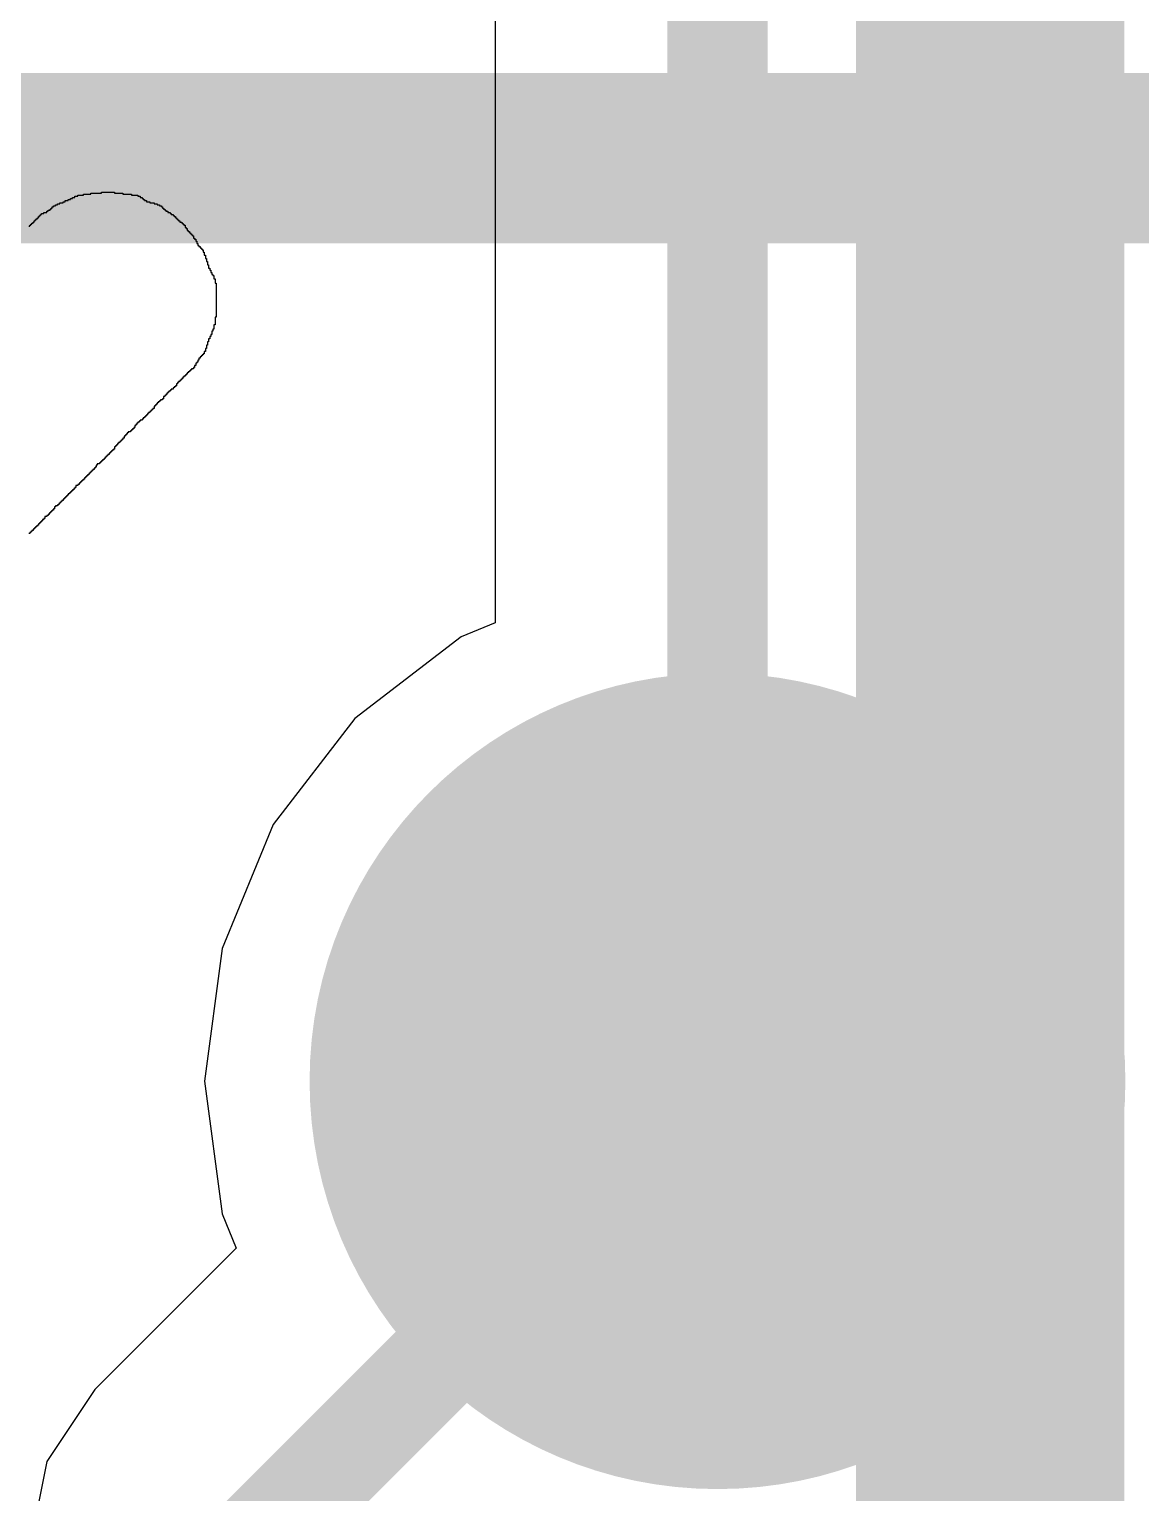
# Model space of a CAD drawing. Header units: millimetres. Extents: x 9.6 to 105, y 7.6 to 66.9.
# Drawn here: x 50.866 to 52.523, y 22.776 to 24.957 of the extents above; entities that cross this region are included whole.
import ezdxf

# ---------------------------------------------------------------- set-up
doc = ezdxf.new("R2010")
doc.units = ezdxf.units.MM
for name, color, linetype in [('BottomLayer', 5, 'Continuous'), ('BottomOverlay', 54, 'Continuous'), ('BottomPaste', 16, 'Continuous'), ('BottomSolder', 6, 'Continuous'), ('TopLayer', 1, 'Continuous'), ('TopOverlay', 2, 'Continuous')]:
    doc.layers.add(name, color=color, linetype=linetype)

msp = doc.modelspace()

# ---------------------------------------------------------------- hatches: boundary and pattern name
at = {"layer": 'BottomLayer'}
h = msp.add_hatch(color=5, dxfattribs=at)
edge = h.paths.add_edge_path()
edge.add_arc((51.8922, 23.3895), 0.508, 0, 360)
at = {"layer": 'BottomPaste'}
h = msp.add_hatch(color=16, dxfattribs=at)
edge = h.paths.add_edge_path()
edge.add_arc((51.8922, 23.3895), 0.458, 0, 360)
at = {"layer": 'BottomSolder'}
h = msp.add_hatch(color=6, dxfattribs=at)
edge = h.paths.add_edge_path()
edge.add_arc((51.8922, 23.3895), 0.608, 0, 360)

# ---------------------------------------------------------------- linework, layer by layer
at = {"layer": 'BottomLayer'}
for p, q in [((51.5608, 25.7302), (51.5608, 24.0727)), ((51.5608, 24.0727), (51.5099, 24.0516)), ((51.5099, 24.0516), (51.3516, 23.9301)), ((51.3516, 23.9301), (51.2301, 23.7718)), ((51.2301, 23.7718), (51.1537, 23.5874)), ((51.1537, 23.5874), (51.1277, 23.3895)), ((51.1277, 23.3895), (51.1537, 23.1916)), ((51.1537, 23.1916), (51.1748, 23.1407)), ((51.1748, 23.1407), (50.9642, 22.9301)), ((50.9642, 22.9301), (50.8924, 22.8226)), ((50.8924, 22.8226), (50.8672, 22.6958))]:
    msp.add_line(p, q, dxfattribs=at)
at = {"layer": 'BottomLayer', "const_width": 0.15}
for points in [[(51.8922, 23.3895), (51.8922, 25.7302)], [(51.1985, 22.6958), (51.8922, 23.3895)]]:
    msp.add_lwpolyline(points, dxfattribs=at)
at = {"layer": 'BottomLayer', "const_width": 0.075}
msp.add_lwpolyline([(51.8547, 23.3895, 1), (51.9297, 23.3895, 1)], format="xyb", close=True, dxfattribs=at)
msp.add_lwpolyline([(51.8547, 23.3895, 1), (51.9297, 23.3895, 1)], format="xyb", close=True, dxfattribs=at)
at = {"layer": 'BottomOverlay', "const_width": 0.254}
msp.add_lwpolyline([(45.085, 24.765), (56.769, 24.765)], dxfattribs=at)
at = {"layer": 'TopLayer', "const_width": 0.4}
msp.add_lwpolyline([(52.2985, 21.9456), (52.2985, 31.525)], dxfattribs=at)
at = {"layer": 'TopOverlay'}
for p, q in [((50.9581, 24.7114), (50.9581, 24.713)), ((50.9581, 24.713), (50.9597, 24.713)), ((50.9597, 24.713), (50.9613, 24.713)), ((50.9613, 24.713), (50.9629, 24.713)), ((50.9629, 24.713), (50.9645, 24.713)), ((50.9645, 24.713), (50.9661, 24.713)), ((50.9661, 24.713), (50.9677, 24.713)), ((50.9677, 24.713), (50.9693, 24.713)), ((50.9693, 24.713), (50.9709, 24.713)), ((50.9709, 24.713), (50.9725, 24.713)), ((50.9725, 24.713), (50.9741, 24.713)), ((50.9741, 24.713), (50.9741, 24.7146)), ((50.9741, 24.7146), (50.9757, 24.7146)), ((50.9757, 24.7146), (50.9773, 24.7146)), ((50.9773, 24.7146), (50.9789, 24.7146)), ((50.9789, 24.7146), (50.9805, 24.7146)), ((50.9805, 24.7146), (50.9821, 24.7146)), ((50.9821, 24.7146), (50.9837, 24.7146)), ((50.9837, 24.7146), (50.9853, 24.7146)), ((50.9853, 24.7146), (50.9869, 24.7146)), ((50.9869, 24.7146), (50.9885, 24.7146)), ((50.9885, 24.7146), (50.9901, 24.7146)), ((50.9901, 24.7146), (50.9917, 24.7146)), ((50.9917, 24.7146), (50.9933, 24.7146)), ((50.9933, 24.7146), (50.9933, 24.713)), ((50.9933, 24.713), (50.9948, 24.713)), ((50.9948, 24.713), (50.9964, 24.713)), ((50.9964, 24.713), (50.998, 24.713)), ((50.998, 24.713), (50.9996, 24.713)), ((50.9996, 24.713), (51.0012, 24.713)), ((51.0012, 24.713), (51.0028, 24.713)), ((51.0028, 24.713), (51.0044, 24.713)), ((51.0044, 24.713), (51.006, 24.713)), ((51.006, 24.713), (51.006, 24.7114)), ((50.8991, 24.6891), (50.8991, 24.6907)), ((50.8991, 24.6907), (50.9007, 24.6907)), ((50.9007, 24.6907), (50.9007, 24.6923)), ((50.9007, 24.6923), (50.9023, 24.6923)), ((50.9023, 24.6923), (50.9023, 24.6939)), ((50.9023, 24.6939), (50.9039, 24.6939)), ((50.9039, 24.6939), (50.9055, 24.6939)), ((50.9055, 24.6939), (50.9055, 24.6954)), ((50.9055, 24.6954), (50.9071, 24.6954)), ((50.9071, 24.6954), (50.9087, 24.6954)), ((50.9087, 24.6954), (50.9087, 24.697)), ((50.9087, 24.697), (50.9103, 24.697)), ((50.9103, 24.697), (50.9119, 24.697)), ((50.9119, 24.697), (50.9119, 24.6986)), ((50.9119, 24.6986), (50.9135, 24.6986)), ((50.9135, 24.6986), (50.9151, 24.6986)), ((50.9151, 24.6986), (50.9167, 24.6986)), ((50.9167, 24.6986), (50.9167, 24.7002)), ((50.9167, 24.7002), (50.9182, 24.7002)), ((50.9182, 24.7002), (50.9198, 24.7002)), ((50.9198, 24.7002), (50.9198, 24.7018)), ((50.9198, 24.7018), (50.9214, 24.7018)), ((50.9214, 24.7018), (50.923, 24.7018)), ((50.923, 24.7018), (50.9246, 24.7018)), ((50.9246, 24.7018), (50.9246, 24.7034)), ((50.9246, 24.7034), (50.9262, 24.7034)), ((50.9262, 24.7034), (50.9278, 24.7034)), ((50.9278, 24.7034), (50.9278, 24.705)), ((50.9278, 24.705), (50.9294, 24.705)), ((50.9294, 24.705), (50.931, 24.705)), ((50.931, 24.705), (50.931, 24.7066)), ((50.931, 24.7066), (50.9326, 24.7066)), ((50.9326, 24.7066), (50.9342, 24.7066)), ((50.9342, 24.7066), (50.9342, 24.7082)), ((50.9342, 24.7082), (50.9358, 24.7082)), ((50.9358, 24.7082), (50.9374, 24.7082)), ((50.9374, 24.7082), (50.939, 24.7082)), ((50.939, 24.7082), (50.939, 24.7098)), ((50.939, 24.7098), (50.9406, 24.7098)), ((50.9406, 24.7098), (50.9422, 24.7098)), ((50.9422, 24.7098), (50.9438, 24.7098)), ((50.9438, 24.7098), (50.9454, 24.7098)), ((50.9454, 24.7098), (50.947, 24.7098)), ((50.947, 24.7098), (50.947, 24.7114)), ((50.947, 24.7114), (50.9486, 24.7114)), ((50.9486, 24.7114), (50.9502, 24.7114)), ((50.9502, 24.7114), (50.9518, 24.7114)), ((50.9518, 24.7114), (50.9534, 24.7114)), ((50.9534, 24.7114), (50.955, 24.7114)), ((50.955, 24.7114), (50.9565, 24.7114)), ((50.9565, 24.7114), (50.9581, 24.7114)), ((51.006, 24.7114), (51.0076, 24.7114)), ((51.0076, 24.7114), (51.0092, 24.7114)), ((51.0092, 24.7114), (51.0108, 24.7114)), ((51.0108, 24.7114), (51.0124, 24.7114)), ((51.0124, 24.7114), (51.014, 24.7114)), ((51.014, 24.7114), (51.0156, 24.7114)), ((51.0156, 24.7114), (51.0172, 24.7114)), ((51.0172, 24.7114), (51.0188, 24.7114)), ((51.0188, 24.7114), (51.0188, 24.7098)), ((51.0188, 24.7098), (51.0204, 24.7098)), ((51.0204, 24.7098), (51.022, 24.7098)), ((51.022, 24.7098), (51.0236, 24.7098)), ((51.0236, 24.7098), (51.0252, 24.7098)), ((51.0252, 24.7098), (51.0268, 24.7098)), ((51.0268, 24.7098), (51.0284, 24.7098)), ((51.0284, 24.7098), (51.0284, 24.7082)), ((51.0284, 24.7082), (51.03, 24.7082)), ((51.03, 24.7082), (51.0316, 24.7082)), ((51.0316, 24.7082), (51.0316, 24.7066)), ((51.0316, 24.7066), (51.0331, 24.7066)), ((51.0331, 24.7066), (51.0347, 24.7066)), ((51.0347, 24.7066), (51.0347, 24.705)), ((51.0347, 24.705), (51.0363, 24.705)), ((51.0363, 24.705), (51.0363, 24.7034)), ((51.0363, 24.7034), (51.0379, 24.7034)), ((51.0379, 24.7034), (51.0379, 24.7018)), ((51.0379, 24.7018), (51.0395, 24.7018)), ((51.0395, 24.7018), (51.0411, 24.7018)), ((51.0411, 24.7018), (51.0411, 24.7002)), ((51.0411, 24.7002), (51.0427, 24.7002)), ((51.0427, 24.7002), (51.0443, 24.7002)), ((51.0443, 24.7002), (51.0459, 24.7002)), ((51.0459, 24.7002), (51.0459, 24.6986)), ((51.0459, 24.6986), (51.0475, 24.6986)), ((51.0475, 24.6986), (51.0491, 24.6986)), ((51.0491, 24.6986), (51.0507, 24.6986)), ((51.0507, 24.6986), (51.0523, 24.6986)), ((51.0523, 24.6986), (51.0523, 24.697)), ((51.0523, 24.697), (51.0539, 24.697)), ((51.0539, 24.697), (51.0555, 24.697)), ((51.0555, 24.697), (51.0571, 24.697)), ((51.0571, 24.697), (51.0571, 24.6954)), ((51.0571, 24.6954), (51.0587, 24.6954)), ((51.0587, 24.6954), (51.0603, 24.6954)), ((51.0603, 24.6954), (51.0603, 24.6939)), ((51.0603, 24.6939), (51.0619, 24.6939)), ((51.0619, 24.6939), (51.0635, 24.6939)), ((51.0635, 24.6939), (51.0635, 24.6923)), ((51.0635, 24.6923), (51.0651, 24.6923)), ((51.0651, 24.6923), (51.0651, 24.6907)), ((51.0651, 24.6907), (51.0667, 24.6907)), ((51.0667, 24.6907), (51.0667, 24.6891)), ((50.872, 24.6683), (50.872, 24.6699)), ((50.872, 24.6699), (50.8736, 24.6699)), ((50.8736, 24.6699), (50.8736, 24.6715)), ((50.8736, 24.6715), (50.8752, 24.6715)), ((50.8752, 24.6715), (50.8752, 24.6731)), ((50.8752, 24.6731), (50.8768, 24.6731)), ((50.8768, 24.6731), (50.8768, 24.6747)), ((50.8768, 24.6747), (50.8784, 24.6747)), ((50.8784, 24.6747), (50.8784, 24.6763)), ((50.8784, 24.6763), (50.8799, 24.6763)), ((50.8799, 24.6763), (50.8799, 24.6779)), ((50.8799, 24.6779), (50.8815, 24.6779)), ((50.8815, 24.6779), (50.8815, 24.6795)), ((50.8815, 24.6795), (50.8831, 24.6795)), ((50.8831, 24.6795), (50.8831, 24.6811)), ((50.8831, 24.6811), (50.8847, 24.6811)), ((50.8847, 24.6811), (50.8847, 24.6827)), ((50.8847, 24.6827), (50.8863, 24.6827)), ((50.8863, 24.6827), (50.8879, 24.6827)), ((50.8879, 24.6827), (50.8879, 24.6843)), ((50.8879, 24.6843), (50.8895, 24.6843)), ((50.8895, 24.6843), (50.8911, 24.6843)), ((50.8911, 24.6843), (50.8927, 24.6843)), ((50.8927, 24.6843), (50.8927, 24.6859)), ((50.8927, 24.6859), (50.8943, 24.6859)), ((50.8943, 24.6859), (50.8943, 24.6875)), ((50.8943, 24.6875), (50.8959, 24.6875)), ((50.8959, 24.6875), (50.8975, 24.6875)), ((50.8975, 24.6875), (50.8975, 24.6891)), ((50.8975, 24.6891), (50.8991, 24.6891)), ((51.0667, 24.6891), (51.0683, 24.6891)), ((51.0683, 24.6891), (51.0683, 24.6875)), ((51.0683, 24.6875), (51.0699, 24.6875)), ((51.0699, 24.6875), (51.0699, 24.6859)), ((51.0699, 24.6859), (51.0715, 24.6859)), ((51.0715, 24.6859), (51.073, 24.6859)), ((51.073, 24.6859), (51.073, 24.6843)), ((51.073, 24.6843), (51.0746, 24.6843)), ((51.0746, 24.6843), (51.0762, 24.6843)), ((51.0762, 24.6843), (51.0762, 24.6827)), ((51.0762, 24.6827), (51.0778, 24.6827)), ((51.0778, 24.6827), (51.0778, 24.6811)), ((51.0778, 24.6811), (51.0794, 24.6811)), ((51.0794, 24.6811), (51.081, 24.6811)), ((51.081, 24.6811), (51.081, 24.6795)), ((51.081, 24.6795), (51.0826, 24.6795)), ((51.0826, 24.6795), (51.0826, 24.6779)), ((51.0826, 24.6779), (51.0842, 24.6779)), ((51.0842, 24.6779), (51.0842, 24.6763)), ((51.0842, 24.6763), (51.0858, 24.6763)), ((51.0858, 24.6763), (51.0858, 24.6747)), ((51.0858, 24.6747), (51.0874, 24.6747)), ((51.0874, 24.6747), (51.0874, 24.6731)), ((51.0874, 24.6731), (51.089, 24.6731)), ((51.089, 24.6731), (51.089, 24.6715)), ((51.089, 24.6715), (51.0906, 24.6715)), ((51.0906, 24.6715), (51.0906, 24.6699)), ((51.0906, 24.6699), (51.0922, 24.6699)), ((51.0922, 24.6699), (51.0938, 24.6699)), ((51.0938, 24.6699), (51.0938, 24.6683)), ((50.8656, 24.6635), (50.8672, 24.6635)), ((50.8672, 24.6635), (50.8672, 24.6651)), ((50.8672, 24.6651), (50.8688, 24.6651)), ((50.8688, 24.6651), (50.8688, 24.6667)), ((50.8688, 24.6667), (50.8704, 24.6667)), ((50.8704, 24.6667), (50.8704, 24.6683)), ((50.8704, 24.6683), (50.872, 24.6683)), ((51.0938, 24.6683), (51.0954, 24.6683)), ((51.0954, 24.6683), (51.0954, 24.6667)), ((51.0954, 24.6667), (51.097, 24.6667)), ((51.097, 24.6667), (51.097, 24.6651)), ((51.097, 24.6651), (51.0986, 24.6651)), ((51.0986, 24.6651), (51.0986, 24.6619)), ((51.0986, 24.6619), (51.1002, 24.6619)), ((51.1002, 24.6619), (51.1002, 24.6603)), ((51.1002, 24.6603), (51.1018, 24.6603)), ((51.1018, 24.6603), (51.1018, 24.6571)), ((51.1018, 24.6571), (51.1034, 24.6571)), ((51.1034, 24.6571), (51.1034, 24.6556)), ((51.1034, 24.6556), (51.105, 24.6556)), ((51.105, 24.6556), (51.105, 24.654)), ((51.105, 24.654), (51.1066, 24.654)), ((51.1066, 24.654), (51.1066, 24.6524)), ((51.1066, 24.6524), (51.1082, 24.6524)), ((51.1082, 24.6524), (51.1082, 24.6508)), ((51.1082, 24.6508), (51.1098, 24.6508)), ((51.1098, 24.6508), (51.1098, 24.6492)), ((51.1098, 24.6492), (51.1113, 24.6492)), ((51.1113, 24.6492), (51.1113, 24.646)), ((51.1113, 24.646), (51.1129, 24.646)), ((51.1129, 24.646), (51.1129, 24.6444)), ((51.1129, 24.6444), (51.1145, 24.6444)), ((51.1145, 24.6444), (51.1145, 24.6412)), ((51.1145, 24.6412), (51.1161, 24.6412)), ((51.1161, 24.6412), (51.1161, 24.638)), ((51.1161, 24.638), (51.1177, 24.638)), ((51.1177, 24.638), (51.1177, 24.6348)), ((51.1177, 24.6348), (51.1193, 24.6348)), ((51.1193, 24.6348), (51.1193, 24.6332)), ((51.1193, 24.6332), (51.1209, 24.6332)), ((51.1209, 24.6332), (51.1209, 24.6316)), ((51.1209, 24.6316), (51.1225, 24.6316)), ((51.1225, 24.6316), (51.1225, 24.63)), ((51.1225, 24.63), (51.1241, 24.63)), ((51.1241, 24.63), (51.1241, 24.6284)), ((51.1241, 24.6284), (51.1257, 24.6284)), ((51.1257, 24.6284), (51.1257, 24.6252)), ((51.1257, 24.6252), (51.1273, 24.6252)), ((51.1273, 24.6252), (51.1273, 24.6204)), ((51.1273, 24.6204), (51.1289, 24.6204)), ((51.1289, 24.6204), (51.1289, 24.6157)), ((51.1289, 24.6157), (51.1305, 24.6157)), ((51.1305, 24.6157), (51.1305, 24.6109)), ((51.1305, 24.6109), (51.1321, 24.6109)), ((51.1321, 24.6109), (51.1321, 24.6061)), ((51.1321, 24.6061), (51.1337, 24.6061)), ((51.1337, 24.6061), (51.1337, 24.6013)), ((51.1337, 24.6013), (51.1353, 24.6013)), ((51.1353, 24.6013), (51.1353, 24.5981)), ((51.1353, 24.5981), (51.1369, 24.5981)), ((51.1369, 24.5981), (51.1369, 24.5949)), ((51.1369, 24.5949), (51.1385, 24.5949)), ((51.1385, 24.5949), (51.1385, 24.5917)), ((51.1385, 24.5917), (51.1401, 24.5917)), ((51.1401, 24.5917), (51.1401, 24.5901)), ((51.1401, 24.5901), (51.1417, 24.5901)), ((51.1417, 24.5901), (51.1417, 24.5853)), ((51.1417, 24.5853), (51.1433, 24.5853)), ((51.1433, 24.5853), (51.1433, 24.579)), ((51.1433, 24.579), (51.1449, 24.579)), ((51.1449, 24.579), (51.1449, 24.5279)), ((51.1433, 24.5167), (51.1417, 24.5167)), ((51.1417, 24.5167), (51.1417, 24.5103)), ((51.1449, 24.5279), (51.1433, 24.5279)), ((51.1433, 24.5279), (51.1433, 24.5167)), ((51.1353, 24.496), (51.1337, 24.496)), ((51.1337, 24.496), (51.1337, 24.4912)), ((51.1369, 24.4992), (51.1353, 24.4992)), ((51.1353, 24.4992), (51.1353, 24.496)), ((51.1385, 24.5024), (51.1369, 24.5024)), ((51.1369, 24.5024), (51.1369, 24.4992)), ((51.1401, 24.5071), (51.1385, 24.5071)), ((51.1385, 24.5071), (51.1385, 24.5024)), ((51.1417, 24.5103), (51.1401, 24.5103)), ((51.1401, 24.5103), (51.1401, 24.5071)), ((51.1273, 24.4736), (51.1257, 24.4736)), ((51.1257, 24.4736), (51.1257, 24.472)), ((51.1289, 24.4768), (51.1273, 24.4768)), ((51.1273, 24.4768), (51.1273, 24.4736)), ((51.1305, 24.4816), (51.1289, 24.4816)), ((51.1289, 24.4816), (51.1289, 24.4768)), ((51.1321, 24.4864), (51.1305, 24.4864)), ((51.1305, 24.4864), (51.1305, 24.4816)), ((51.1337, 24.4912), (51.1321, 24.4912)), ((51.1321, 24.4912), (51.1321, 24.4864)), ((51.1098, 24.4513), (51.1082, 24.4513)), ((51.1082, 24.4513), (51.1082, 24.4497)), ((51.1113, 24.4513), (51.1098, 24.4513)), ((51.1129, 24.4529), (51.1113, 24.4529)), ((51.1113, 24.4529), (51.1113, 24.4513)), ((51.1145, 24.4561), (51.1129, 24.4561)), ((51.1129, 24.4561), (51.1129, 24.4529)), ((51.1161, 24.4593), (51.1145, 24.4593)), ((51.1145, 24.4593), (51.1145, 24.4561)), ((51.1177, 24.4609), (51.1161, 24.4609)), ((51.1161, 24.4609), (51.1161, 24.4593)), ((51.1193, 24.4641), (51.1177, 24.4641)), ((51.1177, 24.4641), (51.1177, 24.4609)), ((51.1209, 24.4672), (51.1193, 24.4672)), ((51.1193, 24.4672), (51.1193, 24.4641)), ((51.1225, 24.4688), (51.1209, 24.4688)), ((51.1209, 24.4688), (51.1209, 24.4672)), ((51.1241, 24.4704), (51.1225, 24.4704)), ((51.1225, 24.4704), (51.1225, 24.4688)), ((51.1257, 24.472), (51.1241, 24.472)), ((51.1241, 24.472), (51.1241, 24.4704)), ((51.0874, 24.4289), (51.0858, 24.4289)), ((51.0858, 24.4289), (51.0858, 24.4257)), ((51.089, 24.4305), (51.0874, 24.4305)), ((51.0874, 24.4305), (51.0874, 24.4289)), ((51.0906, 24.4321), (51.089, 24.4321)), ((51.089, 24.4321), (51.089, 24.4305)), ((51.0922, 24.4337), (51.0906, 24.4337)), ((51.0906, 24.4337), (51.0906, 24.4321)), ((51.0938, 24.4353), (51.0922, 24.4353)), ((51.0922, 24.4353), (51.0922, 24.4337)), ((51.0954, 24.4369), (51.0938, 24.4369)), ((51.0938, 24.4369), (51.0938, 24.4353)), ((51.097, 24.4385), (51.0954, 24.4385)), ((51.0954, 24.4385), (51.0954, 24.4369)), ((51.0986, 24.4401), (51.097, 24.4401)), ((51.097, 24.4401), (51.097, 24.4385)), ((51.1002, 24.4417), (51.0986, 24.4417)), ((51.0986, 24.4417), (51.0986, 24.4401)), ((51.1018, 24.4433), (51.1002, 24.4433)), ((51.1002, 24.4433), (51.1002, 24.4417)), ((51.1034, 24.4449), (51.1018, 24.4449)), ((51.1018, 24.4449), (51.1018, 24.4433)), ((51.105, 24.4465), (51.1034, 24.4465)), ((51.1034, 24.4465), (51.1034, 24.4449)), ((51.1066, 24.4481), (51.105, 24.4481)), ((51.105, 24.4481), (51.105, 24.4465)), ((51.1082, 24.4497), (51.1066, 24.4497)), ((51.1066, 24.4497), (51.1066, 24.4481)), ((51.0683, 24.4098), (51.0667, 24.4098)), ((51.0667, 24.4098), (51.0667, 24.4066)), ((51.0699, 24.4114), (51.0683, 24.4114)), ((51.0683, 24.4114), (51.0683, 24.4098)), ((51.0715, 24.413), (51.0699, 24.413)), ((51.0699, 24.413), (51.0699, 24.4114)), ((51.073, 24.4146), (51.0715, 24.4146)), ((51.0715, 24.4146), (51.0715, 24.413)), ((51.0746, 24.4162), (51.073, 24.4162)), ((51.073, 24.4162), (51.073, 24.4146)), ((51.0762, 24.4178), (51.0746, 24.4178)), ((51.0746, 24.4178), (51.0746, 24.4162)), ((51.0778, 24.4194), (51.0762, 24.4194)), ((51.0762, 24.4194), (51.0762, 24.4178)), ((51.0794, 24.421), (51.0778, 24.421)), ((51.0778, 24.421), (51.0778, 24.4194)), ((51.081, 24.421), (51.0794, 24.421)), ((51.0826, 24.4226), (51.081, 24.4226)), ((51.081, 24.4226), (51.081, 24.421)), ((51.0842, 24.4242), (51.0826, 24.4242)), ((51.0826, 24.4242), (51.0826, 24.4226)), ((51.0858, 24.4257), (51.0842, 24.4257)), ((51.0842, 24.4257), (51.0842, 24.4242)), ((51.0459, 24.3859), (51.0443, 24.3859)), ((51.0443, 24.3859), (51.0443, 24.3843)), ((51.0475, 24.3874), (51.0459, 24.3874)), ((51.0459, 24.3874), (51.0459, 24.3859)), ((51.0491, 24.389), (51.0475, 24.389)), ((51.0475, 24.389), (51.0475, 24.3874)), ((51.0507, 24.3906), (51.0491, 24.3906)), ((51.0491, 24.3906), (51.0491, 24.389)), ((51.0523, 24.3922), (51.0507, 24.3922)), ((51.0507, 24.3922), (51.0507, 24.3906)), ((51.0539, 24.3954), (51.0523, 24.3954)), ((51.0523, 24.3954), (51.0523, 24.3922)), ((51.0555, 24.397), (51.0539, 24.397)), ((51.0539, 24.397), (51.0539, 24.3954)), ((51.0571, 24.3986), (51.0555, 24.3986)), ((51.0555, 24.3986), (51.0555, 24.397)), ((51.0587, 24.4002), (51.0571, 24.4002)), ((51.0571, 24.4002), (51.0571, 24.3986)), ((51.0603, 24.4018), (51.0587, 24.4018)), ((51.0587, 24.4018), (51.0587, 24.4002)), ((51.0619, 24.4034), (51.0603, 24.4034)), ((51.0603, 24.4034), (51.0603, 24.4018)), ((51.0635, 24.405), (51.0619, 24.405)), ((51.0619, 24.405), (51.0619, 24.4034)), ((51.0651, 24.405), (51.0635, 24.405)), ((51.0667, 24.4066), (51.0651, 24.4066)), ((51.0651, 24.4066), (51.0651, 24.405)), ((51.0236, 24.3635), (51.022, 24.3635)), ((51.022, 24.3635), (51.022, 24.3619)), ((51.0252, 24.3667), (51.0236, 24.3667)), ((51.0236, 24.3667), (51.0236, 24.3635)), ((51.0268, 24.3683), (51.0252, 24.3683)), ((51.0252, 24.3683), (51.0252, 24.3667)), ((51.0284, 24.3699), (51.0268, 24.3699)), ((51.0268, 24.3699), (51.0268, 24.3683)), ((51.03, 24.3715), (51.0284, 24.3715)), ((51.0284, 24.3715), (51.0284, 24.3699)), ((51.0316, 24.3731), (51.03, 24.3731)), ((51.03, 24.3731), (51.03, 24.3715)), ((51.0331, 24.3747), (51.0316, 24.3747)), ((51.0316, 24.3747), (51.0316, 24.3731)), ((51.0347, 24.3747), (51.0331, 24.3747)), ((51.0363, 24.3763), (51.0347, 24.3763)), ((51.0347, 24.3763), (51.0347, 24.3747)), ((51.0379, 24.3779), (51.0363, 24.3779)), ((51.0363, 24.3779), (51.0363, 24.3763)), ((51.0395, 24.3795), (51.0379, 24.3795)), ((51.0379, 24.3795), (51.0379, 24.3779)), ((51.0411, 24.3811), (51.0395, 24.3811)), ((51.0395, 24.3811), (51.0395, 24.3795)), ((51.0427, 24.3827), (51.0411, 24.3827)), ((51.0411, 24.3827), (51.0411, 24.3811)), ((51.0443, 24.3843), (51.0427, 24.3843)), ((51.0427, 24.3843), (51.0427, 24.3827)), ((51.0028, 24.3428), (51.0012, 24.3428)), ((51.0012, 24.3428), (51.0012, 24.3412)), ((51.0044, 24.3444), (51.0028, 24.3444)), ((51.0028, 24.3444), (51.0028, 24.3428)), ((51.006, 24.346), (51.0044, 24.346)), ((51.0044, 24.346), (51.0044, 24.3444)), ((51.0076, 24.3476), (51.006, 24.3476)), ((51.006, 24.3476), (51.006, 24.346)), ((51.0092, 24.3507), (51.0076, 24.3507)), ((51.0076, 24.3507), (51.0076, 24.3476)), ((51.0108, 24.3523), (51.0092, 24.3523)), ((51.0092, 24.3523), (51.0092, 24.3507)), ((51.0124, 24.3539), (51.0108, 24.3539)), ((51.0108, 24.3539), (51.0108, 24.3523)), ((51.014, 24.3555), (51.0124, 24.3555)), ((51.0124, 24.3555), (51.0124, 24.3539)), ((51.0156, 24.3571), (51.014, 24.3571)), ((51.014, 24.3571), (51.014, 24.3555)), ((51.0172, 24.3571), (51.0156, 24.3571)), ((51.0188, 24.3587), (51.0172, 24.3587)), ((51.0172, 24.3587), (51.0172, 24.3571)), ((51.0204, 24.3603), (51.0188, 24.3603)), ((51.0188, 24.3603), (51.0188, 24.3587)), ((51.022, 24.3619), (51.0204, 24.3619)), ((51.0204, 24.3619), (51.0204, 24.3603)), ((50.9821, 24.3204), (50.9805, 24.3204)), ((50.9805, 24.3204), (50.9805, 24.3188)), ((50.9837, 24.322), (50.9821, 24.322)), ((50.9821, 24.322), (50.9821, 24.3204)), ((50.9853, 24.3236), (50.9837, 24.3236)), ((50.9837, 24.3236), (50.9837, 24.322)), ((50.9869, 24.3252), (50.9853, 24.3252)), ((50.9853, 24.3252), (50.9853, 24.3236)), ((50.9885, 24.3268), (50.9869, 24.3268)), ((50.9869, 24.3268), (50.9869, 24.3252)), ((50.9901, 24.3284), (50.9885, 24.3284)), ((50.9885, 24.3284), (50.9885, 24.3268)), ((50.9917, 24.33), (50.9901, 24.33)), ((50.9901, 24.33), (50.9901, 24.3284)), ((50.9933, 24.3316), (50.9917, 24.3316)), ((50.9917, 24.3316), (50.9917, 24.33)), ((50.9948, 24.3348), (50.9933, 24.3348)), ((50.9933, 24.3348), (50.9933, 24.3316)), ((50.9964, 24.3364), (50.9948, 24.3364)), ((50.9948, 24.3364), (50.9948, 24.3348)), ((50.998, 24.338), (50.9964, 24.338)), ((50.9964, 24.338), (50.9964, 24.3364)), ((50.9996, 24.3396), (50.998, 24.3396)), ((50.998, 24.3396), (50.998, 24.338)), ((51.0012, 24.3412), (50.9996, 24.3412)), ((50.9996, 24.3412), (50.9996, 24.3396)), ((50.9597, 24.2981), (50.9581, 24.2981)), ((50.9581, 24.2981), (50.9581, 24.2965)), ((50.9613, 24.2997), (50.9597, 24.2997)), ((50.9597, 24.2997), (50.9597, 24.2981)), ((50.9629, 24.3013), (50.9613, 24.3013)), ((50.9613, 24.3013), (50.9613, 24.2997)), ((50.9645, 24.3029), (50.9629, 24.3029)), ((50.9629, 24.3029), (50.9629, 24.3013)), ((50.9661, 24.3045), (50.9645, 24.3045)), ((50.9645, 24.3045), (50.9645, 24.3029)), ((50.9677, 24.3077), (50.9661, 24.3077)), ((50.9661, 24.3077), (50.9661, 24.3045)), ((50.9693, 24.3093), (50.9677, 24.3093)), ((50.9677, 24.3093), (50.9677, 24.3077)), ((50.9709, 24.3093), (50.9693, 24.3093)), ((50.9725, 24.3108), (50.9709, 24.3108)), ((50.9709, 24.3108), (50.9709, 24.3093)), ((50.9741, 24.3124), (50.9725, 24.3124)), ((50.9725, 24.3124), (50.9725, 24.3108)), ((50.9757, 24.314), (50.9741, 24.314)), ((50.9741, 24.314), (50.9741, 24.3124)), ((50.9773, 24.3156), (50.9757, 24.3156)), ((50.9757, 24.3156), (50.9757, 24.314)), ((50.9789, 24.3172), (50.9773, 24.3172)), ((50.9773, 24.3172), (50.9773, 24.3156)), ((50.9805, 24.3188), (50.9789, 24.3188)), ((50.9789, 24.3188), (50.9789, 24.3172)), ((50.9374, 24.2773), (50.9358, 24.2773)), ((50.9358, 24.2773), (50.9358, 24.2741)), ((50.939, 24.2773), (50.9374, 24.2773)), ((50.9406, 24.2789), (50.939, 24.2789)), ((50.939, 24.2789), (50.939, 24.2773)), ((50.9422, 24.2805), (50.9406, 24.2805)), ((50.9406, 24.2805), (50.9406, 24.2789)), ((50.9438, 24.2821), (50.9422, 24.2821)), ((50.9422, 24.2821), (50.9422, 24.2805)), ((50.9454, 24.2837), (50.9438, 24.2837)), ((50.9438, 24.2837), (50.9438, 24.2821)), ((50.947, 24.2853), (50.9454, 24.2853)), ((50.9454, 24.2853), (50.9454, 24.2837)), ((50.9486, 24.2869), (50.947, 24.2869)), ((50.947, 24.2869), (50.947, 24.2853)), ((50.9502, 24.2885), (50.9486, 24.2885)), ((50.9486, 24.2885), (50.9486, 24.2869)), ((50.9518, 24.2901), (50.9502, 24.2901)), ((50.9502, 24.2901), (50.9502, 24.2885)), ((50.9534, 24.2917), (50.9518, 24.2917)), ((50.9518, 24.2917), (50.9518, 24.2901)), ((50.955, 24.2933), (50.9534, 24.2933)), ((50.9534, 24.2933), (50.9534, 24.2917)), ((50.9565, 24.2949), (50.955, 24.2949)), ((50.955, 24.2949), (50.955, 24.2933)), ((50.9581, 24.2965), (50.9565, 24.2965)), ((50.9565, 24.2965), (50.9565, 24.2949)), ((50.9167, 24.255), (50.9151, 24.255)), ((50.9151, 24.255), (50.9151, 24.2534)), ((50.9182, 24.2566), (50.9167, 24.2566)), ((50.9167, 24.2566), (50.9167, 24.255)), ((50.9198, 24.2582), (50.9182, 24.2582)), ((50.9182, 24.2582), (50.9182, 24.2566)), ((50.9214, 24.2598), (50.9198, 24.2598)), ((50.9198, 24.2598), (50.9198, 24.2582)), ((50.923, 24.2614), (50.9214, 24.2614)), ((50.9214, 24.2614), (50.9214, 24.2598)), ((50.9246, 24.263), (50.923, 24.263)), ((50.923, 24.263), (50.923, 24.2614)), ((50.9262, 24.2646), (50.9246, 24.2646)), ((50.9246, 24.2646), (50.9246, 24.263)), ((50.9278, 24.2662), (50.9262, 24.2662)), ((50.9262, 24.2662), (50.9262, 24.2646)), ((50.9294, 24.2678), (50.9278, 24.2678)), ((50.9278, 24.2678), (50.9278, 24.2662)), ((50.931, 24.2694), (50.9294, 24.2694)), ((50.9294, 24.2694), (50.9294, 24.2678)), ((50.9326, 24.2709), (50.931, 24.2709)), ((50.931, 24.2709), (50.931, 24.2694)), ((50.9342, 24.2725), (50.9326, 24.2725)), ((50.9326, 24.2725), (50.9326, 24.2709)), ((50.9358, 24.2741), (50.9342, 24.2741)), ((50.9342, 24.2741), (50.9342, 24.2725)), ((50.8943, 24.2326), (50.8927, 24.2326)), ((50.8927, 24.2326), (50.8927, 24.2311)), ((50.8959, 24.2342), (50.8943, 24.2342)), ((50.8943, 24.2342), (50.8943, 24.2326)), ((50.8975, 24.2358), (50.8959, 24.2358)), ((50.8959, 24.2358), (50.8959, 24.2342)), ((50.8991, 24.2374), (50.8975, 24.2374)), ((50.8975, 24.2374), (50.8975, 24.2358)), ((50.9007, 24.239), (50.8991, 24.239)), ((50.8991, 24.239), (50.8991, 24.2374)), ((50.9023, 24.2406), (50.9007, 24.2406)), ((50.9007, 24.2406), (50.9007, 24.239)), ((50.9039, 24.2422), (50.9023, 24.2422)), ((50.9023, 24.2422), (50.9023, 24.2406)), ((50.9055, 24.2454), (50.9039, 24.2454)), ((50.9039, 24.2454), (50.9039, 24.2422)), ((50.9071, 24.247), (50.9055, 24.247)), ((50.9055, 24.247), (50.9055, 24.2454)), ((50.9087, 24.247), (50.9071, 24.247)), ((50.9103, 24.2486), (50.9087, 24.2486)), ((50.9087, 24.2486), (50.9087, 24.247)), ((50.9119, 24.2502), (50.9103, 24.2502)), ((50.9103, 24.2502), (50.9103, 24.2486)), ((50.9135, 24.2518), (50.9119, 24.2518)), ((50.9119, 24.2518), (50.9119, 24.2502)), ((50.9151, 24.2534), (50.9135, 24.2534)), ((50.9135, 24.2534), (50.9135, 24.2518)), ((50.8736, 24.2119), (50.872, 24.2119)), ((50.872, 24.2119), (50.872, 24.2103)), ((50.8752, 24.2135), (50.8736, 24.2135)), ((50.8736, 24.2135), (50.8736, 24.2119)), ((50.8768, 24.2151), (50.8752, 24.2151)), ((50.8752, 24.2151), (50.8752, 24.2135)), ((50.8784, 24.2167), (50.8768, 24.2167)), ((50.8768, 24.2167), (50.8768, 24.2151)), ((50.8799, 24.2183), (50.8784, 24.2183)), ((50.8784, 24.2183), (50.8784, 24.2167)), ((50.8815, 24.2199), (50.8799, 24.2199)), ((50.8799, 24.2199), (50.8799, 24.2183)), ((50.8831, 24.2215), (50.8815, 24.2215)), ((50.8815, 24.2215), (50.8815, 24.2199)), ((50.8847, 24.2231), (50.8831, 24.2231)), ((50.8831, 24.2231), (50.8831, 24.2215)), ((50.8863, 24.2247), (50.8847, 24.2247)), ((50.8847, 24.2247), (50.8847, 24.2231)), ((50.8879, 24.2263), (50.8863, 24.2263)), ((50.8863, 24.2263), (50.8863, 24.2247)), ((50.8895, 24.2279), (50.8879, 24.2279)), ((50.8879, 24.2279), (50.8879, 24.2263)), ((50.8911, 24.2311), (50.8895, 24.2311)), ((50.8895, 24.2311), (50.8895, 24.2279)), ((50.8927, 24.2311), (50.8911, 24.2311)), ((50.8672, 24.2055), (50.8656, 24.2055)), ((50.8688, 24.2071), (50.8672, 24.2071)), ((50.8672, 24.2071), (50.8672, 24.2055)), ((50.8704, 24.2087), (50.8688, 24.2087)), ((50.8688, 24.2087), (50.8688, 24.2071)), ((50.872, 24.2103), (50.8704, 24.2103)), ((50.8704, 24.2103), (50.8704, 24.2087))]:
    msp.add_line(p, q, dxfattribs=at)

doc.saveas('drawing.dxf')
